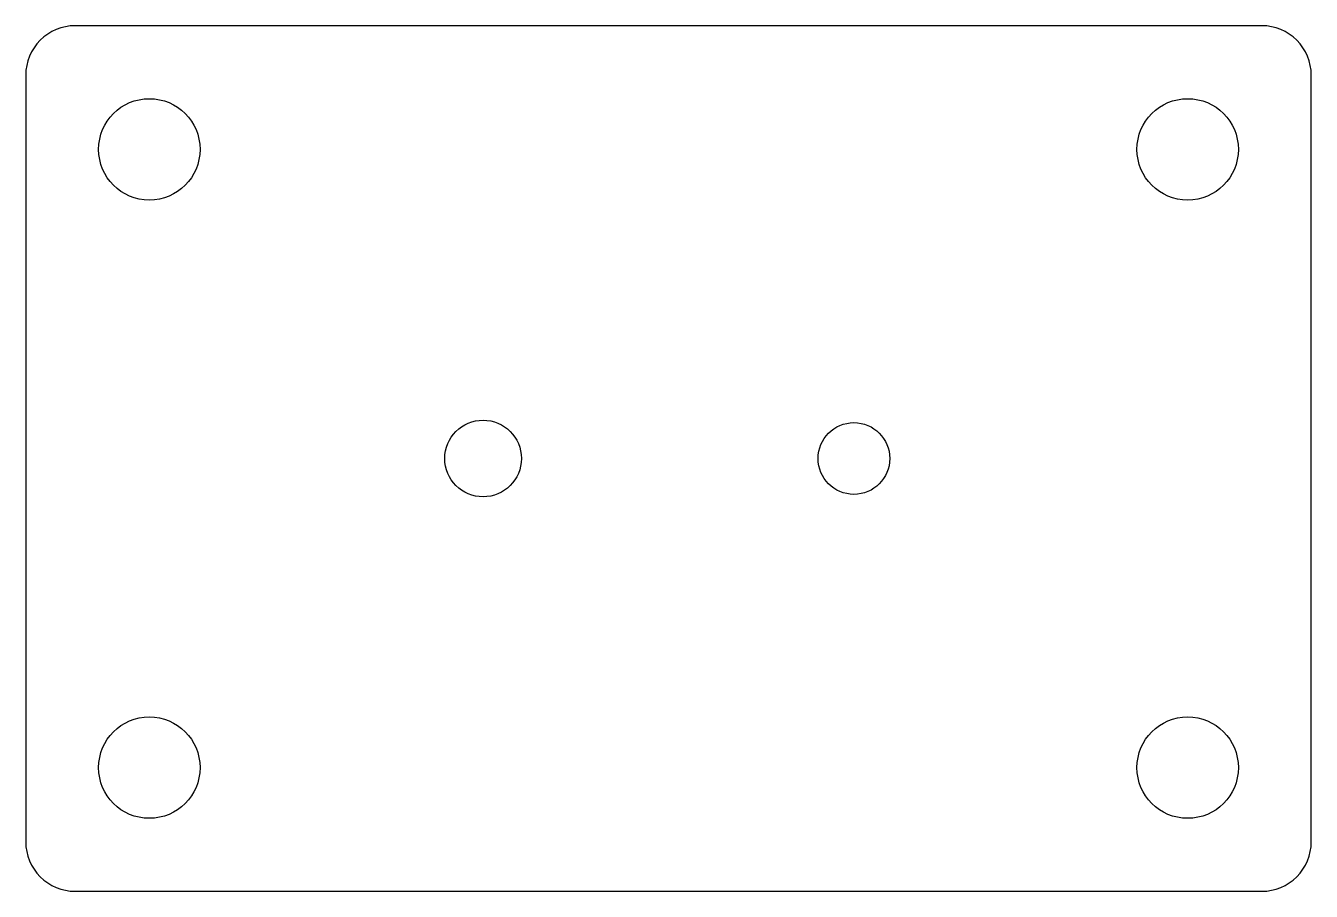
# Model space of a CAD drawing. Header units: millimetres. Extents: x -52 to 0, y -35 to 0.
import ezdxf

# ---------------------------------------------------------------- set-up
doc = ezdxf.new("R2010")
doc.units = ezdxf.units.MM

msp = doc.modelspace()

# ---------------------------------------------------------------- linework, layer by layer
msp.add_lwpolyline([(-2, -35, 0.414214), (0, -33), (0, -2, 0.414214), (-2, 0), (-50, 0, 0.414214), (-52, -2), (-52, -33, 0.414214), (-50, -35)], format="xyb", close=True)
for centre, radius in [((-47, -5), 2.05), ((-5, -5), 2.05), ((-33.5, -17.5), 1.55), ((-18.5, -17.5), 1.45), ((-47, -30), 2.05), ((-5, -30), 2.05)]:
    msp.add_circle(centre, radius)

doc.saveas('drawing.dxf')
